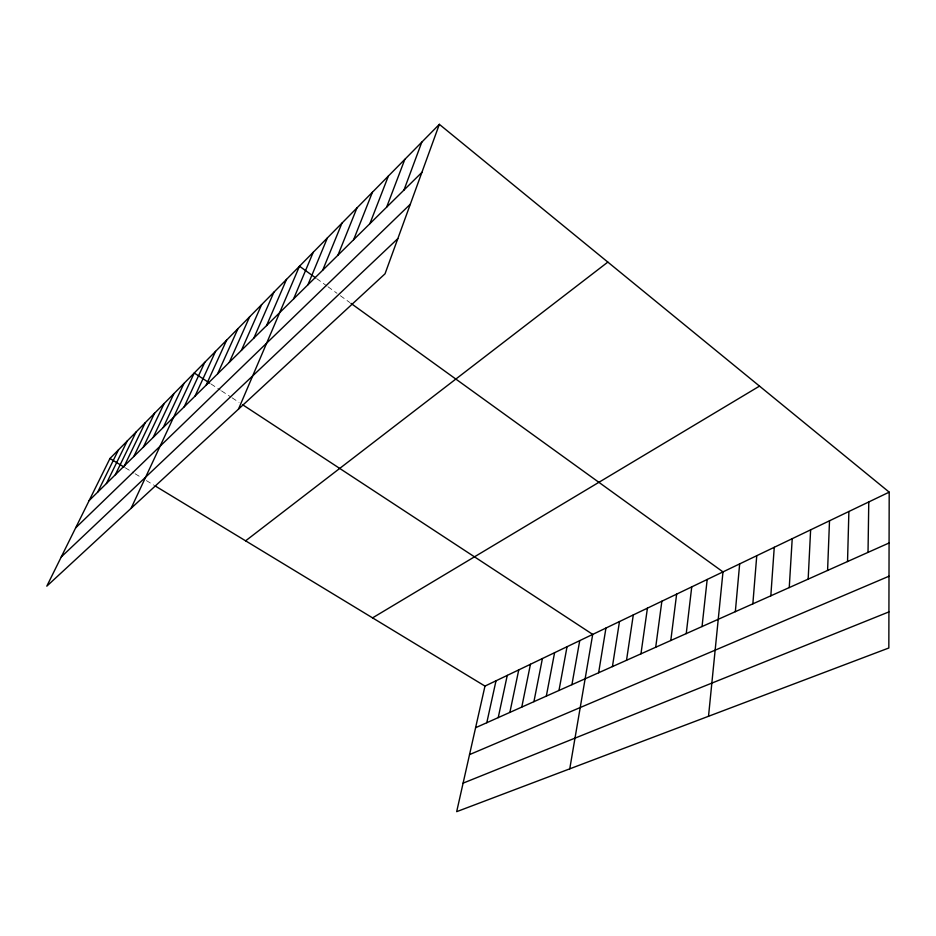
<?xml version="1.0" encoding="UTF-8"?>
<svg xmlns="http://www.w3.org/2000/svg" width="936" height="936" viewBox="0 0 936 936"><rect width="100%" height="100%" fill="white"/><g stroke="black" fill="none" stroke-linecap="round" stroke-linejoin="round"><path stroke-width="0.7" stroke-dasharray="4.68 3.51" d="M125.295 467.801L133.895 473.019M135.147 473.78L141.383 477.571M146.367 480.589L153.761 485.082M210.928 383.935L220.358 390.113M221.528 390.885L230.923 397.051M232.105 397.823L239.054 402.386M316.66 278.6L326.851 285.96M327.986 286.767L336.995 293.284M340.376 295.717L349.771 302.503"/><path stroke-width="1.4" d="M889.2 492.149L888.837 647.993L456.674 811.664L484.977 686.088L889.2 492.149L439.347 124.336L109.968 458.5L46.8 586.17L385.035 273.803L439.347 124.336M868.023 552.392L868.772 501.953M847.536 561.541L848.882 511.501M827.588 570.457L829.507 520.79M808.166 579.127L810.623 529.846M789.247 587.586L792.219 538.68M770.819 595.822L774.259 547.291M752.848 603.849L756.756 555.691M735.333 611.676L739.662 563.893M708.517 716.286L722.99 571.896L350.953 303.358M702.047 626.547L707.183 579.478M686.24 633.613L691.739 586.884M670.796 640.517L676.634 594.138M655.703 647.256L661.869 601.216M640.949 653.843L647.431 608.143M626.523 660.289L633.298 614.917M612.425 666.596L619.48 621.551M598.63 672.762L605.955 628.044M569.755 768.842L592.71 634.397L242.529 404.668M571.919 684.696L579.735 640.622M558.979 690.475L567.04 646.717M546.32 696.127L554.592 652.684M533.918 701.672L542.412 658.534M521.773 707.089L530.455 664.256M509.874 712.413L518.755 669.883M498.221 717.62L507.265 675.382M486.79 722.732L496.01 680.788M403.978 190.055L421.808 142.132M386.65 207.137L404.832 159.354M369.895 223.669L388.37 176.05M353.656 239.674L372.423 192.219M337.943 255.189L356.955 207.921M322.698 270.211L341.956 223.142M307.921 284.79L327.389 237.919M293.588 298.923L313.244 252.275M238.493 409.137L299.497 266.21L315.514 277.781M266.561 325.588L286.533 279.373M253.808 338.165L273.909 292.172M241.406 350.392L261.624 304.645M229.332 362.302L249.655 316.777M217.585 373.885L238.001 328.606M206.154 385.164L226.652 340.119M195.004 396.15L215.572 351.351M184.158 406.856L204.785 362.314M131.087 508.33L194.255 372.996L209.734 383.152M163.262 427.471L183.971 383.421M153.2 437.393L173.944 393.588M143.383 447.08L164.163 403.521M133.801 456.522L154.592 413.221M124.441 465.754L145.255 422.698M115.315 474.751L136.129 431.952M106.4 483.549L127.214 441.008M97.683 492.149L118.498 449.853M89.166 500.549L421.879 172.399M75.664 527.845L410.331 204.188M61.261 556.943L397.812 238.633M245.618 540.832L607.838 262.103M372.575 617.865L759.505 386.112M475.582 727.728L889.083 542.974M469.533 754.615L889.001 576.225M463.098 783.139L888.919 611.898M109.968 458.5L124.114 467.087M154.99 485.831L484.977 686.088"/></g></svg>
